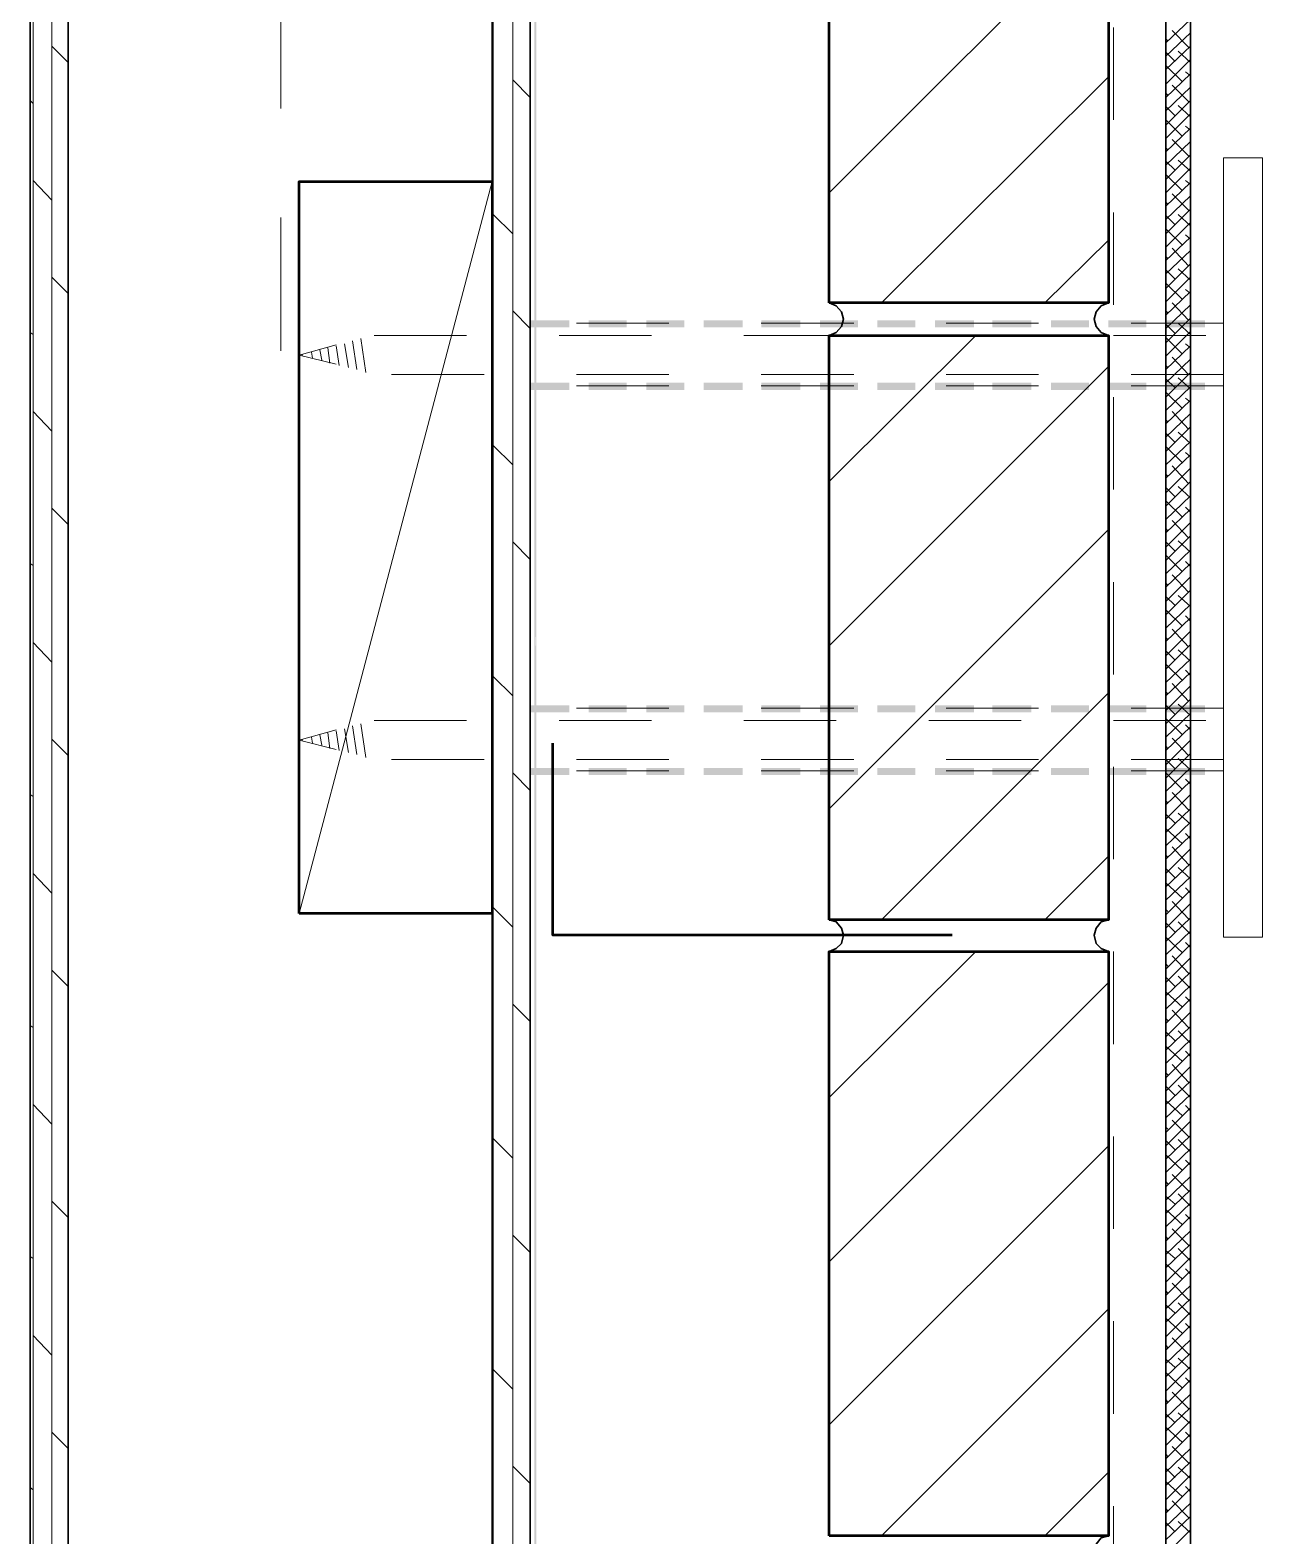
# Model space of a CAD drawing. Header units: inches. Extents: x 5 to 516, y -193 to 129.
# Drawn here: x 354.101 to 355.43, y -30.601 to -28.972 of the extents above; entities that cross this region are included whole.
import ezdxf

# ---------------------------------------------------------------- set-up
doc = ezdxf.new("R2010")
doc.units = ezdxf.units.IN
doc.header["$MEASUREMENT"] = 0
doc.linetypes.add('PDF_IMPORT', pattern=[1, 0.8, -0.2])
doc.layers.add('PDF5_Geometry', color=7, linetype='Continuous')
doc.layers.add('PDF5_Solid Fills', color=7, linetype='Continuous')

msp = doc.modelspace()

# ---------------------------------------------------------------- hatches: boundary and pattern name
at = {"layer": 'PDF5_Solid Fills', "transparency": 33554559}
for points in [[(354.6421397, -29.2856757), (354.6421397, -29.2934535), (354.684362, -29.2934532), (354.684362, -29.2856757)], [(354.7054739, -29.2856757), (354.7054739, -29.2934535), (354.746585, -29.2934532), (354.746585, -29.2856757)], [(354.7676958, -29.2856757), (354.7676958, -29.2934535), (354.808807, -29.2934532), (354.808807, -29.2856757)], [(354.8299178, -29.2856757), (354.8299178, -29.2934535), (354.87214, -29.2934532), (354.87214, -29.2856757)], [(354.8921398, -29.2856757), (354.8921398, -29.2934535), (354.934362, -29.2934532), (354.934362, -29.2856757)], [(354.9554739, -29.2856757), (354.9554739, -29.2934535), (354.996585, -29.2934532), (354.996585, -29.2856757)], [(355.0176959, -29.2856757), (355.0176959, -29.2934535), (355.058807, -29.2934532), (355.058807, -29.2856757)], [(355.0799178, -29.2856757), (355.0799178, -29.2934535), (355.1221401, -29.2934532), (355.1221401, -29.2856757)], [(355.1421398, -29.2856757), (355.1421398, -29.2934535), (355.184362, -29.2934532), (355.184362, -29.2856757)], [(355.2054739, -29.2856757), (355.2054739, -29.2934535), (355.246585, -29.2934532), (355.246585, -29.2856757)], [(355.2676959, -29.2856757), (355.2676959, -29.2934535), (355.308807, -29.2934532), (355.308807, -29.2856757)], [(355.3299178, -29.2856757), (355.3299178, -29.2934535), (355.3721401, -29.2934532), (355.3721401, -29.2856757)], [(354.6421397, -29.3534541), (354.6421397, -29.3612319), (354.684362, -29.3612316), (354.684362, -29.3534541)], [(354.7054739, -29.3534541), (354.7054739, -29.3612319), (354.746585, -29.3612316), (354.746585, -29.3534541)], [(354.7676958, -29.3534541), (354.7676958, -29.3612319), (354.808807, -29.3612316), (354.808807, -29.3534541)], [(354.8299178, -29.3534541), (354.8299178, -29.3612319), (354.87214, -29.3612316), (354.87214, -29.3534541)], [(354.8921398, -29.3534541), (354.8921398, -29.3612319), (354.934362, -29.3612316), (354.934362, -29.3534541)], [(354.9554739, -29.3534541), (354.9554739, -29.3612319), (354.996585, -29.3612316), (354.996585, -29.3534541)], [(355.0176959, -29.3534541), (355.0176959, -29.3612319), (355.058807, -29.3612316), (355.058807, -29.3534541)], [(355.0799178, -29.3534541), (355.0799178, -29.3612319), (355.1221401, -29.3612316), (355.1221401, -29.3534541)], [(355.1421398, -29.3534541), (355.1421398, -29.3612319), (355.184362, -29.3612316), (355.184362, -29.3534541)], [(355.2054739, -29.3534541), (355.2054739, -29.3612319), (355.246585, -29.3612316), (355.246585, -29.3534541)], [(355.2676959, -29.3534541), (355.2676959, -29.3612319), (355.308807, -29.3612316), (355.308807, -29.3534541)], [(355.3299178, -29.3534541), (355.3299178, -29.3612319), (355.3721401, -29.3612316), (355.3721401, -29.3534541)], [(354.6421397, -29.7023424), (354.6421397, -29.7101202), (354.684362, -29.7101199), (354.684362, -29.7023424)], [(354.7054739, -29.7023424), (354.7054739, -29.7101202), (354.746585, -29.7101199), (354.746585, -29.7023424)], [(354.7676958, -29.7023424), (354.7676958, -29.7101202), (354.808807, -29.7101199), (354.808807, -29.7023424)], [(354.8299178, -29.7023424), (354.8299178, -29.7101202), (354.87214, -29.7101199), (354.87214, -29.7023424)], [(354.8921398, -29.7023424), (354.8921398, -29.7101202), (354.934362, -29.7101199), (354.934362, -29.7023424)], [(354.9554739, -29.7023424), (354.9554739, -29.7101202), (354.996585, -29.7101199), (354.996585, -29.7023424)], [(355.0176959, -29.7023424), (355.0176959, -29.7101202), (355.058807, -29.7101199), (355.058807, -29.7023424)], [(355.0799178, -29.7023424), (355.0799178, -29.7101202), (355.1221401, -29.7101199), (355.1221401, -29.7023424)], [(355.1421398, -29.7023424), (355.1421398, -29.7101202), (355.184362, -29.7101199), (355.184362, -29.7023424)], [(355.2054739, -29.7023424), (355.2054739, -29.7101202), (355.246585, -29.7101199), (355.246585, -29.7023424)], [(355.2676959, -29.7023424), (355.2676959, -29.7101202), (355.308807, -29.7101199), (355.308807, -29.7023424)], [(355.3299178, -29.7023424), (355.3299178, -29.7101202), (355.3721401, -29.7101199), (355.3721401, -29.7023424)], [(354.6421397, -29.7701208), (354.6421397, -29.7778986), (354.684362, -29.7778983), (354.684362, -29.7701208)], [(354.7054739, -29.7701208), (354.7054739, -29.7778986), (354.746585, -29.7778983), (354.746585, -29.7701208)], [(354.7676958, -29.7701208), (354.7676958, -29.7778986), (354.808807, -29.7778983), (354.808807, -29.7701208)], [(354.8299178, -29.7701208), (354.8299178, -29.7778986), (354.87214, -29.7778983), (354.87214, -29.7701208)], [(354.8921398, -29.7701208), (354.8921398, -29.7778986), (354.934362, -29.7778983), (354.934362, -29.7701208)], [(354.9554739, -29.7701208), (354.9554739, -29.7778986), (354.996585, -29.7778983), (354.996585, -29.7701208)], [(355.0176959, -29.7701208), (355.0176959, -29.7778986), (355.058807, -29.7778983), (355.058807, -29.7701208)], [(355.0799178, -29.7701208), (355.0799178, -29.7778986), (355.1221401, -29.7778983), (355.1221401, -29.7701208)], [(355.1421398, -29.7701208), (355.1421398, -29.7778986), (355.184362, -29.7778983), (355.184362, -29.7701208)], [(355.2054739, -29.7701208), (355.2054739, -29.7778986), (355.246585, -29.7778983), (355.246585, -29.7701208)], [(355.2676959, -29.7701208), (355.2676959, -29.7778986), (355.308807, -29.7778983), (355.308807, -29.7701208)], [(355.3299178, -29.7701208), (355.3299178, -29.7778986), (355.3721401, -29.7778983), (355.3721401, -29.7701208)]]:
    msp.add_hatch(color=256, dxfattribs=at).paths.add_polyline_path(points)

# ---------------------------------------------------------------- linework, layer by layer
at = {"layer": 'PDF5_Geometry', "linetype": 'PDF_IMPORT', "lineweight": 15, "ltscale": 0.588889}
msp.add_lwpolyline([(354.3721405, -25.6412301), (354.3721405, -29.319009)], dxfattribs=at)
at = {"layer": 'PDF5_Geometry', "lineweight": 35}
for points in [[(354.1010291, -25.8667866), (354.1010291, -31.2190091), (354.1421402, -31.2190091), (354.1421402, -25.8667866)], [(355.3299178, -34.3023421), (355.3299178, -26.1045638), (355.3565845, -26.1045638), (355.3565845, -34.3023421)]]:
    msp.add_lwpolyline(points, close=True, dxfattribs=at)
at = {"layer": 'PDF5_Geometry', "lineweight": 15}
for points in [[(354.1043635, -31.2190096), (354.1043635, -25.8667872)], [(354.1243626, -31.2190096), (354.1243626, -25.8667872)], [(354.6021414, -35.2812319), (354.6021414, -25.9678976)], [(354.6232505, -35.2812319), (354.6232505, -25.9678976)], [(355.3565845, -30.3590096), (355.3299178, -30.3856762), (355.3299178, -26.2601204)], [(354.9654746, -29.1478979), (355.2676969, -28.8456756)], [(355.3299178, -28.9856754), (355.3565845, -28.9601199)], [(355.3299178, -29.0001204), (355.3565845, -28.9745649)], [(355.33214, -28.9834533), (355.3299178, -28.9812311)], [(355.3543636, -28.9901197), (355.3365858, -28.9723419)], [(354.1421397, -29.0067868), (354.1243619, -28.989009)], [(355.3299178, -29.0145643), (355.3565845, -28.9890087)], [(355.3299178, -29.0301203), (355.3565845, -29.0034537)], [(355.3399186, -29.0056758), (355.3299186, -28.9956758)], [(355.3565857, -29.0067868), (355.3432524, -28.9945646)], [(355.3299178, -29.0445642), (355.3565845, -29.0190086)], [(355.3476972, -29.0278982), (355.3299194, -29.0101204)], [(355.3565857, -29.0212307), (355.3510301, -29.0167862)], [(354.6421397, -29.0445642), (354.6232509, -29.0256753)], [(355.0221401, -29.2667864), (355.2676957, -29.022342)], [(355.3299178, -29.0590092), (355.3565845, -29.0334536)], [(355.3543636, -29.0490085), (355.3365858, -29.0312307)], [(354.1043635, -29.0512306), (354.1010301, -29.0478973)], [(355.33214, -29.0423421), (355.3299178, -29.0401198)], [(355.3299178, -29.0745641), (355.3565845, -29.0478974)], [(355.3299178, -29.0890091), (355.3565845, -29.0623424)], [(355.3399186, -29.0645645), (355.3299186, -29.0545645)], [(355.3476972, -29.086787), (355.3299194, -29.0690092)], [(355.3565857, -29.0656756), (355.3432524, -29.0534534)], [(355.3299178, -29.1034541), (355.3565845, -29.0778985)], [(355.3565857, -29.0801206), (355.3510301, -29.0756761)], [(354.6021414, -29.087898), (354.6010303, -29.0867869)], [(355.3299178, -29.1178979), (355.3565845, -29.0923424)], [(355.33214, -29.1012308), (355.3299178, -29.0990086)], [(355.3543636, -29.1078984), (355.3365858, -29.0901206)], [(355.3299178, -29.133454), (355.3565845, -29.1067873)], [(355.3399186, -29.1234533), (355.3299186, -29.1134533)], [(355.3565857, -29.1245643), (355.3432524, -29.1123421)], [(355.3299178, -29.1478979), (355.3565845, -29.1212312)], [(355.3476972, -29.1456757), (355.3299194, -29.1278979)], [(354.1243626, -29.1556753), (354.1043626, -29.1345642)], [(354.6010292, -29.1356761), (354.3921403, -29.9278984)], [(355.3299178, -29.1623417), (355.3565845, -29.1367862)], [(355.3543636, -29.1667871), (355.3365858, -29.1490093)], [(355.3565857, -29.1390093), (355.3510301, -29.1345649)], [(355.3299178, -29.1767867), (355.3565845, -29.1512311)], [(355.33214, -29.1601196), (355.3299178, -29.1578974)], [(355.3299178, -29.1923428), (355.3565845, -29.1656761)], [(354.6232505, -29.1923428), (354.6021394, -29.1712316)], [(355.3299178, -29.2067866), (355.3565845, -29.1801199)], [(355.3399186, -29.182342), (355.3299186, -29.172342)], [(355.3565857, -29.1834531), (355.3432524, -29.1712309)], [(355.1988075, -29.2667864), (355.2676964, -29.1990087)], [(355.3299178, -29.2212316), (355.3565845, -29.195676)], [(355.3476972, -29.2045645), (355.3299194, -29.1867867)], [(355.3565857, -29.1978981), (355.3510301, -29.1934536)], [(355.3299178, -29.2356755), (355.3565845, -29.2101199)], [(355.3543636, -29.2267869), (355.3365858, -29.207898)], [(355.33214, -29.2190095), (355.3299178, -29.2167872)], [(355.3299178, -29.2512315), (355.3565845, -29.2245648)], [(355.3399186, -29.2412308), (355.3299186, -29.2312308)], [(355.3565857, -29.242343), (355.3432524, -29.2301208)], [(354.1421397, -29.2567868), (354.1243619, -29.2390091)], [(355.3299178, -29.2656754), (355.3565845, -29.2390087)], [(355.3476972, -29.2634532), (355.3299194, -29.2456755)], [(355.3299178, -29.2801204), (355.3565845, -29.2545648)], [(355.3565857, -29.2567868), (355.3510301, -29.2523424)], [(354.6421397, -29.2945642), (354.6232509, -29.2756753)], [(355.3299178, -29.2945642), (355.3565845, -29.2690087)], [(355.33214, -29.2778982), (355.3299178, -29.275676)], [(355.3543636, -29.2856757), (355.3365858, -29.2667868)], [(354.6421397, -29.2890089), (354.6421397, -29.2878978)], [(355.3299178, -29.3101203), (355.3565845, -29.2834536)], [(355.3399186, -29.3001207), (355.3299186, -29.2901207)], [(355.3565857, -29.3012306), (355.3432524, -29.2890084)], [(354.1043635, -29.3012306), (354.1010301, -29.2990084)], [(354.4321404, -29.3334538), (354.3921404, -29.3234538), (354.4321404, -29.3123427)], [(354.4321404, -29.3134535), (354.4354737, -29.3345646)], [(354.4410289, -29.3112313), (354.4454733, -29.3367869)], [(354.4499174, -29.3078981), (354.4543619, -29.3390093)], [(354.4588082, -29.305676), (354.4643638, -29.3423427)], [(354.9654746, -29.4601198), (355.1243635, -29.302342)], [(355.3299178, -29.3245641), (355.3565845, -29.2978975)], [(355.3299178, -29.3390091), (355.3565845, -29.3134536)], [(355.3476972, -29.322342), (355.3299194, -29.3045642)], [(355.3565857, -29.3156756), (355.3510301, -29.3112312)], [(354.4054725, -29.3201199), (354.4065836, -29.3267865)], [(354.4143633, -29.3178977), (354.4165855, -29.3290088)], [(354.4232518, -29.3156756), (354.4254741, -29.3323423)], [(355.3299178, -29.3534541), (355.3565845, -29.3278985)], [(355.3543636, -29.3445644), (355.3365858, -29.3256756)], [(354.6021414, -29.3378981), (354.6010303, -29.3367869)], [(354.9654746, -29.6378983), (355.2676969, -29.3356761)], [(355.33214, -29.336787), (355.3299178, -29.3345648)], [(355.3299178, -29.369009), (355.3565845, -29.3423424)], [(354.6421397, -29.3567862), (354.6421397, -29.3556751)], [(355.3299178, -29.383454), (355.3565845, -29.3578985)], [(355.3399186, -29.3590094), (355.3299186, -29.3490094)], [(355.3565857, -29.3601205), (355.3432524, -29.3478983)], [(355.3299178, -29.3978979), (355.3565845, -29.3723423)], [(355.3476972, -29.3812319), (355.3299194, -29.3634541)], [(355.3565857, -29.3745644), (355.3510301, -29.3701199)], [(354.1243626, -29.4056753), (354.1043626, -29.3845642)], [(355.3299178, -29.4123417), (355.3565845, -29.3867862)], [(355.33214, -29.3956757), (355.3299178, -29.3934535)], [(355.3543636, -29.4034532), (355.3365858, -29.3845643)], [(355.3299178, -29.4278978), (355.3565845, -29.4012311)], [(355.3399186, -29.4178982), (355.3299186, -29.4078982)], [(355.3565857, -29.4190093), (355.3432524, -29.406787)], [(354.6232505, -29.4423428), (354.6021394, -29.4212317)], [(355.3299178, -29.4423428), (355.3565845, -29.4167872)], [(355.3476972, -29.4401195), (355.3299194, -29.4223417)], [(355.3299178, -29.4567866), (355.3565845, -29.4312311)], [(355.3543636, -29.462342), (355.3365858, -29.4434531)], [(355.3565857, -29.4334531), (355.3510301, -29.4290087)], [(355.3299178, -29.4723427), (355.3565845, -29.445676)], [(355.33214, -29.4545645), (355.3299178, -29.4523423)], [(355.3299178, -29.4867865), (355.3565845, -29.4601199)], [(355.3299178, -29.5012315), (355.3565845, -29.475676)], [(355.3399186, -29.476787), (355.3299186, -29.466787)], [(355.3565857, -29.477898), (355.3432524, -29.4656758)], [(354.1421397, -29.5067869), (354.1243619, -29.4890091)], [(355.3299178, -29.5156754), (355.3565845, -29.4901198)], [(355.3476972, -29.4990094), (355.3299194, -29.4812316)], [(355.3565857, -29.4934529), (355.3510301, -29.4878974)], [(355.3299178, -29.5312314), (355.3565845, -29.5045648)], [(355.3543636, -29.5212307), (355.3365858, -29.5023418)], [(354.9654746, -29.8145646), (355.2676969, -29.5123423)], [(355.33214, -29.5134533), (355.3299178, -29.511231)], [(355.3299178, -29.5456753), (355.3565845, -29.5190086)], [(355.3565857, -29.5367868), (355.3432524, -29.5245646)], [(354.6421397, -29.5445642), (354.6232509, -29.5256753)], [(355.3299178, -29.5601203), (355.3565845, -29.5345647)], [(355.3399186, -29.5356757), (355.3299186, -29.5256757)], [(355.3476972, -29.5578982), (355.3299194, -29.5401204)], [(354.1043635, -29.5512306), (354.1010301, -29.5490084)], [(355.3299178, -29.5745642), (355.3565845, -29.5490086)], [(355.3565857, -29.5523428), (355.3510301, -29.5467873)], [(355.3299178, -29.5901202), (355.3565845, -29.5634535)], [(355.33214, -29.572342), (355.3299178, -29.5701198)], [(355.3543636, -29.5801206), (355.3365858, -29.5612317)], [(354.6021414, -29.5878981), (354.6010303, -29.586787)], [(355.3299178, -29.6045641), (355.3565845, -29.5778974)], [(355.3399186, -29.5945645), (355.3299186, -29.5845645)], [(355.3565857, -29.5956755), (355.3432524, -29.5834533)], [(355.3299178, -29.6190091), (355.3565845, -29.5934535)], [(355.3476972, -29.6167869), (355.3299194, -29.5990091)], [(355.3565857, -29.6112316), (355.3510301, -29.605676)], [(355.3299178, -29.633454), (355.3565845, -29.6078985)], [(355.3299178, -29.649009), (355.3565845, -29.6223423)], [(355.3543636, -29.6390094), (355.3365858, -29.6201205)], [(354.1243626, -29.6556754), (354.1043626, -29.6345642)], [(355.33214, -29.6312319), (355.3299178, -29.6290097)], [(355.3299178, -29.663454), (355.3565845, -29.6367873)], [(355.3299178, -29.6778978), (355.3565845, -29.6523423)], [(355.3399186, -29.6534532), (355.3299186, -29.6434532)], [(355.3565857, -29.6545643), (355.3432524, -29.6423421)], [(354.6232505, -29.6923428), (354.6021394, -29.6712317)], [(355.3299178, -29.6923428), (355.3565845, -29.6667872)], [(355.3476972, -29.6756757), (355.3299194, -29.6578979)], [(355.3565857, -29.6701203), (355.3510301, -29.6645648)], [(355.3299178, -29.7078977), (355.3565845, -29.6812311)], [(355.33214, -29.6901195), (355.3299178, -29.6878973)], [(355.3543636, -29.6978981), (355.3365858, -29.6790092)], [(354.6421397, -29.7056756), (354.6421397, -29.7045645)], [(355.0221401, -29.9345642), (355.2676957, -29.6890086)], [(355.3299178, -29.7223427), (355.3565845, -29.695676)], [(355.3399186, -29.712342), (355.3299186, -29.702342)], [(355.3565857, -29.7134531), (355.3432524, -29.7012308)], [(355.3299178, -29.7367866), (355.3565845, -29.711231)], [(355.3476972, -29.7345644), (355.3299194, -29.7167867)], [(354.4321404, -29.7501205), (354.3921404, -29.7401205), (354.4321404, -29.7290094)], [(354.4054725, -29.7367866), (354.4065836, -29.7434532)], [(354.4143633, -29.7345644), (354.4165855, -29.7456755)], [(354.4232518, -29.7323423), (354.4254741, -29.749009)], [(354.4321404, -29.7301202), (354.4354737, -29.7512313)], [(354.4410289, -29.727898), (354.4454733, -29.7534536)], [(354.4499174, -29.7245648), (354.4543619, -29.755676)], [(354.4588082, -29.7223427), (354.4643638, -29.7590094)], [(355.3299178, -29.7512316), (355.3565845, -29.725676)], [(355.3565857, -29.7290091), (355.3510301, -29.7234535)], [(354.1421397, -29.7567869), (354.1243619, -29.7390091)], [(355.3299178, -29.7667865), (355.3565845, -29.7401198)], [(355.33214, -29.7490094), (355.3299178, -29.7467872)], [(355.3543636, -29.7567869), (355.3365858, -29.737898)], [(355.3299178, -29.7812315), (355.3565845, -29.7545648)], [(355.3399186, -29.7712307), (355.3299186, -29.7612307)], [(355.3565857, -29.7723429), (355.3432524, -29.7601207)], [(354.6421397, -29.7945643), (354.6232509, -29.7756754)], [(354.6421397, -29.7734529), (354.6421397, -29.7723418)], [(355.3299178, -29.7956753), (355.3565845, -29.7701198)], [(355.3299178, -29.8101203), (355.3565845, -29.7845648)], [(355.3476972, -29.7934532), (355.3299194, -29.7756754)], [(355.3565857, -29.7878979), (355.3510301, -29.7823423)], [(354.1043635, -29.8012307), (354.1010301, -29.7990084)], [(355.3299178, -29.8256764), (355.3565845, -29.7990097)], [(355.3543636, -29.8156756), (355.3365858, -29.7967868)], [(355.33214, -29.8078982), (355.3299178, -29.805676)], [(355.3299178, -29.8401202), (355.3565845, -29.8145647)], [(355.3299178, -29.8545641), (355.3565845, -29.8290085)], [(355.3399186, -29.8301206), (355.3299186, -29.8201206)], [(355.3565857, -29.8312317), (355.3432524, -29.8190095)], [(354.6021414, -29.8378981), (354.6010303, -29.836787)], [(355.3299178, -29.8690091), (355.3565845, -29.8434535)], [(355.3476972, -29.852342), (355.3299194, -29.8356753)], [(355.3565857, -29.8467866), (355.3510301, -29.8412311)], [(355.1988075, -29.9345642), (355.2676964, -29.8656753)], [(355.3299178, -29.884564), (355.3565845, -29.8578973)], [(355.33214, -29.8667869), (355.3299178, -29.8645647)], [(355.3543636, -29.8745644), (355.3365858, -29.8556755)], [(355.3299178, -29.899009), (355.3565845, -29.8734534)], [(355.3399186, -29.8890094), (355.3299186, -29.8790094)], [(355.3565857, -29.8901205), (355.3432524, -29.8778982)], [(354.1243626, -29.9056754), (354.1043626, -29.8845643)], [(355.3299178, -29.913454), (355.3565845, -29.8878984)], [(355.3476972, -29.9112318), (355.3299194, -29.8945652)], [(355.3565857, -29.9056754), (355.3510301, -29.9001198)], [(355.3299178, -29.9290089), (355.3565845, -29.9023422)], [(355.3543636, -29.9334532), (355.3365858, -29.9145643)], [(354.6232505, -29.9423428), (354.6021394, -29.9212317)], [(355.3299178, -29.9434539), (355.3565845, -29.9167872)], [(355.33214, -29.9256757), (355.3299178, -29.9234535)], [(355.3299178, -29.9578977), (355.3565845, -29.9323422)], [(355.3299178, -29.9723427), (355.3565845, -29.9467872)], [(355.3399186, -29.9478981), (355.3299186, -29.9378981)], [(355.3565857, -29.9501203), (355.3432524, -29.9367869)], [(355.3299178, -29.9878977), (355.3565845, -29.961231)], [(355.3476972, -29.9701206), (355.3299194, -29.9534539)], [(355.3565857, -29.9645653), (355.3510301, -29.9590097)], [(354.9654746, -30.1267866), (355.1243635, -29.9690088)], [(355.3299178, -30.0023426), (355.3565845, -29.975676)], [(355.3543636, -29.992343), (355.3365858, -29.9734542)], [(354.1421397, -30.0067869), (354.1243619, -29.9890091)], [(355.33214, -29.9845645), (355.3299178, -29.9823422)], [(355.3299178, -30.0167865), (355.3565845, -29.9912309)], [(355.3399186, -30.0067869), (355.3299186, -29.9967869)], [(355.3565857, -30.009009), (355.3432524, -29.9956757)], [(354.9654746, -30.304565), (355.2676969, -30.0023428)], [(355.3299178, -30.0312315), (355.3565845, -30.0056759)], [(355.3476972, -30.0290094), (355.3299194, -30.0123427)], [(354.6421397, -30.0445643), (354.6232509, -30.0256754)], [(355.3299178, -30.0467864), (355.3565845, -30.0201197)], [(355.3565857, -30.0234529), (355.3510301, -30.0178973)], [(355.3299178, -30.0612314), (355.3565845, -30.0345647)], [(355.33214, -30.0434532), (355.3299178, -30.041231)], [(355.3543636, -30.0512307), (355.3365858, -30.0323418)], [(354.1043635, -30.0512307), (354.1010301, -30.0490085)], [(355.3299178, -30.0756764), (355.3565845, -30.0501208)], [(355.3399186, -30.0656757), (355.3299186, -30.0556757)], [(355.3565857, -30.0678978), (355.3432524, -30.0545645)], [(355.3299178, -30.0901202), (355.3565845, -30.0645647)], [(355.3299178, -30.1056763), (355.3565845, -30.0790096)], [(355.3476972, -30.0878981), (355.3299194, -30.0712314)], [(355.3565857, -30.0823428), (355.3510301, -30.0767872)], [(354.6021414, -30.0878981), (354.6010303, -30.086787)], [(355.3299178, -30.1201202), (355.3565845, -30.0934535)], [(355.3543636, -30.1101206), (355.3365858, -30.0912317)], [(355.33214, -30.102342), (355.3299178, -30.1001197)], [(355.3299178, -30.134564), (355.3565845, -30.1090085)], [(355.3299178, -30.149009), (355.3565845, -30.1234534)], [(355.3399186, -30.1245644), (355.3299186, -30.1145644)], [(355.3565857, -30.1267866), (355.3432524, -30.1134532)], [(354.1243626, -30.1556754), (354.1043626, -30.1345643)], [(355.3299178, -30.1645651), (355.3565845, -30.1378984)], [(355.3476972, -30.1467869), (355.3299194, -30.1301202)], [(355.3565857, -30.1412315), (355.3510301, -30.135676)], [(355.3299178, -30.1790089), (355.3565845, -30.1523422)], [(355.33214, -30.1612319), (355.3299178, -30.1590096)], [(355.3543636, -30.1690093), (355.3365858, -30.1512315)], [(354.6232505, -30.1923428), (354.6021394, -30.1712317)], [(355.3299178, -30.1934539), (355.3565845, -30.1678983)], [(355.3399186, -30.1834532), (355.3299186, -30.1734532)], [(355.3565857, -30.1856753), (355.3432524, -30.172342)], [(354.9654746, -30.4812313), (355.2676969, -30.1790091)], [(355.3299178, -30.2078978), (355.3565845, -30.1823422)], [(355.3476972, -30.2056756), (355.3299194, -30.189009)], [(355.3299178, -30.2234538), (355.3565845, -30.1967871)], [(355.3565857, -30.2001203), (355.3510301, -30.1945647)], [(355.3299178, -30.2378977), (355.3565845, -30.2123421)], [(355.33214, -30.2201206), (355.3299178, -30.2178984)], [(355.3543636, -30.2278981), (355.3365858, -30.2101203)], [(354.1421397, -30.2567869), (354.1243619, -30.2390091)], [(355.3299178, -30.2523427), (355.3565845, -30.2267871)], [(355.3299178, -30.2667865), (355.3565845, -30.241231)], [(355.3399186, -30.2423431), (355.3299186, -30.2334542)], [(355.3565857, -30.2445652), (355.3432524, -30.2312319)], [(355.3299178, -30.2823426), (355.3565845, -30.2556759)], [(355.3476972, -30.2645644), (355.3299194, -30.2478977)], [(355.3565857, -30.2590091), (355.3510301, -30.2534535)], [(355.3299178, -30.2967864), (355.3565845, -30.2712309)], [(355.3543636, -30.2867868), (355.3365858, -30.2690091)], [(354.6421397, -30.2945643), (354.6232509, -30.2756754)], [(355.33214, -30.2801204), (355.3299178, -30.2767871)], [(355.3299178, -30.3112314), (355.3565845, -30.2856759)], [(355.3565857, -30.303454), (355.3432524, -30.2901206)], [(354.1043635, -30.3012307), (354.1010301, -30.2990085)], [(355.3299178, -30.3267863), (355.3565845, -30.3001197)], [(355.3399186, -30.3012307), (355.3299186, -30.2923418)], [(355.3476972, -30.3234531), (355.3299194, -30.3067865)], [(355.3299178, -30.3412313), (355.3565845, -30.3145647)], [(355.3565857, -30.3178978), (355.3510301, -30.3123423)], [(354.6021414, -30.3378981), (354.6010303, -30.336787)], [(355.3299178, -30.3556763), (355.3565845, -30.3301208)], [(355.33214, -30.3390092), (355.3299178, -30.3356759)], [(355.3543636, -30.3456756), (355.3365858, -30.3278978)], [(355.0221401, -30.6012309), (355.2676957, -30.3556754)], [(355.3299178, -30.3701202), (355.3565845, -30.3445646)], [(355.3399186, -30.3601206), (355.3299186, -30.3512317)], [(355.3565857, -30.3623427), (355.3432524, -30.3490094)], [(355.3476972, -30.3823419), (355.3299194, -30.3656752)], [(355.3565857, -30.3767866), (355.3510301, -30.371231)], [(354.1243626, -30.4056754), (354.1043626, -30.3845643)], [(355.3299178, -30.4001201), (355.3565845, -30.3734534)], [(355.3299178, -30.4145651), (355.3565845, -30.3890095)], [(355.3543636, -30.4045644), (355.3365858, -30.3867866)], [(355.33214, -30.397898), (355.3299178, -30.3945646)], [(355.3299178, -30.4290089), (355.3565845, -30.4034534)], [(354.6232505, -30.4423429), (354.6021394, -30.4212317)], [(355.3299178, -30.444565), (355.3565845, -30.4178983)], [(355.3399186, -30.4190093), (355.3299186, -30.4101205)], [(355.3565857, -30.4212315), (355.3432524, -30.4090092)], [(355.3299178, -30.4590088), (355.3565845, -30.4323422)], [(355.3476972, -30.4412318), (355.3299194, -30.4245651)], [(355.3565857, -30.4356753), (355.3510301, -30.4301198)], [(355.3299178, -30.4734538), (355.3565845, -30.4478983)], [(355.33214, -30.4567867), (355.3299178, -30.4534534)], [(355.3543636, -30.4634531), (355.3365858, -30.4456753)], [(355.3299178, -30.4878977), (355.3565845, -30.4623421)], [(355.3399186, -30.4790092), (355.3299186, -30.4690092)], [(355.3565857, -30.4801202), (355.3432524, -30.467898)], [(355.3299178, -30.5034537), (355.3565845, -30.4767871)], [(355.3476972, -30.5001205), (355.3299194, -30.4834539)], [(354.1421397, -30.5067869), (354.1243619, -30.4890092)], [(355.3299178, -30.5178976), (355.3565845, -30.4912309)], [(355.3565857, -30.4945652), (355.3510301, -30.4890097)], [(355.3299178, -30.5323426), (355.3565845, -30.506787)], [(355.33214, -30.5156755), (355.3299178, -30.5123421)], [(355.3543636, -30.522343), (355.3365858, -30.5045652)], [(354.6421397, -30.5445643), (354.6232509, -30.5256754)], [(355.1988075, -30.6012309), (355.2676964, -30.5323421)], [(355.3299178, -30.5467865), (355.3565845, -30.5212309)], [(355.3299178, -30.5623425), (355.3565845, -30.5356758)], [(355.3399186, -30.5378979), (355.3299186, -30.5278979)], [(355.3565857, -30.539009), (355.3432524, -30.5267868)], [(354.1043635, -30.5512307), (354.1010301, -30.5490085)], [(355.3299178, -30.5767864), (355.3565845, -30.5501197)], [(355.3476972, -30.5590093), (355.3299194, -30.5423426)], [(355.3565857, -30.553454), (355.3510301, -30.5478984)], [(355.3299178, -30.5912314), (355.3565845, -30.5656758)], [(355.3543636, -30.5812318), (355.3365858, -30.563454)], [(355.33214, -30.5745642), (355.3299178, -30.5712309)], [(355.3299178, -30.6056763), (355.3565845, -30.5801208)], [(354.6021414, -30.5878982), (354.6010303, -30.586787)], [(355.3299178, -30.6212313), (355.3565845, -30.5945646)], [(355.3399186, -30.5967867), (355.3299186, -30.5867867)], [(355.3565857, -30.5978977), (355.3432524, -30.5856755)]]:
    msp.add_lwpolyline(points, dxfattribs=at)
at = {"layer": 'PDF5_Geometry', "lineweight": 35}
for points in [[(354.6010292, -25.9690092), (354.6010292, -35.2812319), (354.6421403, -35.2812319), (354.6421403, -25.9690092)], [(354.9654746, -29.3023428), (354.9732524, -29.2990095), (354.978808, -29.2923428), (354.9810302, -29.284565), (354.978808, -29.2767873), (354.9732524, -29.2701206), (354.9654746, -29.2667873)], [(355.2676959, -29.2667864), (355.2599181, -29.2701198), (355.2543626, -29.2767864), (355.2521403, -29.2845642), (355.2543626, -29.292342), (355.2599181, -29.2990087), (355.2676959, -29.302342)], [(354.9654746, -29.9690095), (354.9732524, -29.9656762), (354.978808, -29.9601206), (354.9810302, -29.9512318), (354.978808, -29.943454), (354.9732524, -29.9367873), (354.9654746, -29.9345651)], [(355.2676959, -29.9345642), (355.2599181, -29.9367864), (355.2543626, -29.9434531), (355.2521403, -29.9512309), (355.2543626, -29.9601198), (355.2599181, -29.9656753), (355.2676959, -29.9690087)], [(355.2676959, -30.6012309), (355.2599181, -30.6034532), (355.2543626, -30.6101198), (355.2521403, -30.6178976), (355.2543626, -30.6267865), (355.2599181, -30.6323421), (355.2676959, -30.6356754)]]:
    msp.add_lwpolyline(points, dxfattribs=at)
at = {"layer": 'PDF5_Geometry', "linetype": 'PDF_IMPORT', "lineweight": 15, "ltscale": 0.042222}
for points in [[(355.2732523, -25.9690092), (355.2732523, -34.3023422)], [(355.3921398, -29.2890089), (354.6632517, -29.2890089)], [(355.3921398, -29.3567862), (354.6632517, -29.3567862)], [(355.3921398, -29.7056756), (354.6632517, -29.7056756)], [(355.3921398, -29.7734529), (354.6632517, -29.7734529)]]:
    msp.add_lwpolyline(points, dxfattribs=at)
at = {"layer": 'PDF5_Geometry', "lineweight": 50}
for points in [[(354.9654746, -29.2667873), (354.9654746, -28.6356761), (355.2676969, -28.6356761), (355.2676969, -29.2667873)], [(354.3921397, -29.9278984), (354.3921397, -29.1356761), (354.6010286, -29.1356761), (354.6010286, -29.9278984)], [(354.9654746, -29.9345651), (354.9654746, -29.3023428), (355.2676969, -29.3023428), (355.2676969, -29.9345651)], [(354.9654746, -30.6012318), (354.9654746, -29.9690095), (355.2676969, -29.9690095), (355.2676969, -30.6012318)]]:
    msp.add_lwpolyline(points, close=True, dxfattribs=at)
at = {"layer": 'PDF5_Geometry', "lineweight": 15}
for points in [[(355.4343626, -29.9534539), (355.4343626, -29.1101205), (355.3921403, -29.1101205), (355.3921403, -29.9534539)], [(354.395474, -29.3245642), (354.395474, -29.322342)], [(354.395474, -29.7412309), (354.395474, -29.7390087)]]:
    msp.add_lwpolyline(points, close=True, dxfattribs=at)
at = {"layer": 'PDF5_Geometry', "lineweight": 0}
for points in [[(355.3921398, -29.2856757), (355.3921398, -29.2934535)], [(355.3921398, -29.3534541), (355.3921398, -29.3612319)], [(355.3921398, -29.7023424), (355.3921398, -29.7101202)], [(355.3921398, -29.7701208), (355.3921398, -29.7778986)]]:
    msp.add_lwpolyline(points, dxfattribs=at)
at = {"layer": 'PDF5_Geometry', "linetype": 'PDF_IMPORT', "lineweight": 15, "ltscale": 0.083333}
for points in [[(354.4732509, -29.3023428), (355.3921416, -29.3023428)], [(355.3921398, -29.3445644), (354.4732509, -29.3445644)], [(354.4732509, -29.7190095), (355.3921416, -29.7190095)], [(355.3921398, -29.7612311), (354.4732509, -29.7612311)]]:
    msp.add_lwpolyline(points, dxfattribs=at)
at = {"layer": 'PDF5_Geometry', "lineweight": 50}
msp.add_lwpolyline([(355.0988071, -29.9512313), (354.6665848, -29.9512313), (354.6665848, -29.7434536)], dxfattribs=at)
at = {"layer": 'PDF5_Solid Fills', "lineweight": 50, "transparency": 33554559}
for points in [[(354.646584, -25.9690092), (354.6488062, -35.2812319), (354.646584, -35.2812319)], [(354.6488084, -25.9690092), (354.6465862, -25.9690092), (354.6488084, -35.2812319)]]:
    msp.add_solid(points, dxfattribs=at)

doc.saveas('drawing.dxf')
